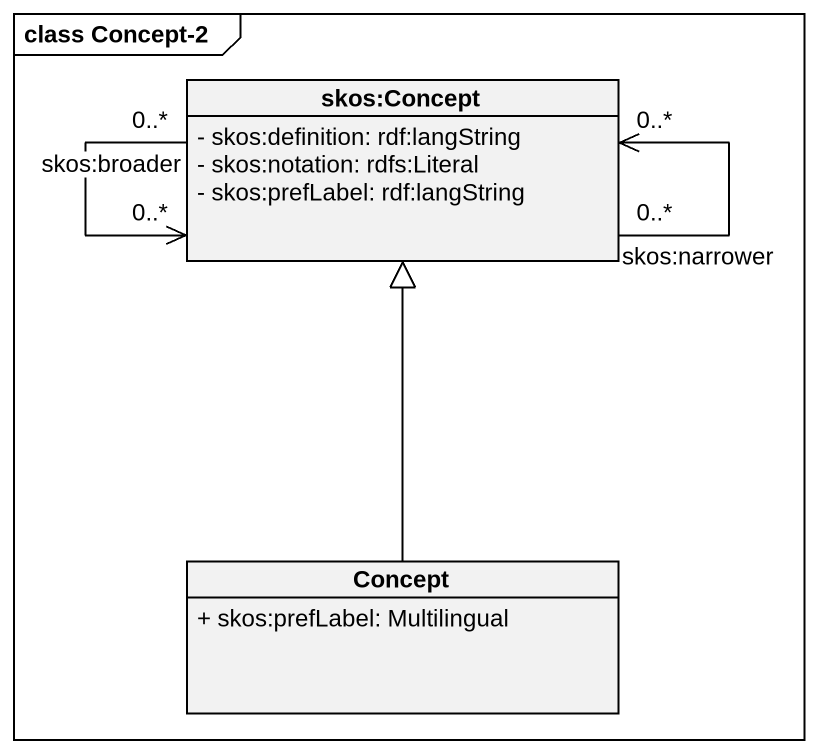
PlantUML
@startuml
mainframe class Concept-2
hide circle
hide empty members
skinparam classAttributeIconSize 0
class "skos:Concept" as skos_Concept {
  - skos:definition: rdf:langString
  - skos:notation: rdfs:Literal
  - skos:prefLabel: rdf:langString
}
class Concept {
  + skos:prefLabel: Multilingual
}
skos_Concept "0..*" --> "0..*" skos_Concept : skos:broader
skos_Concept "0..*" --> "0..*" skos_Concept : skos:narrower
Concept -up-|> skos_Concept
@enduml
